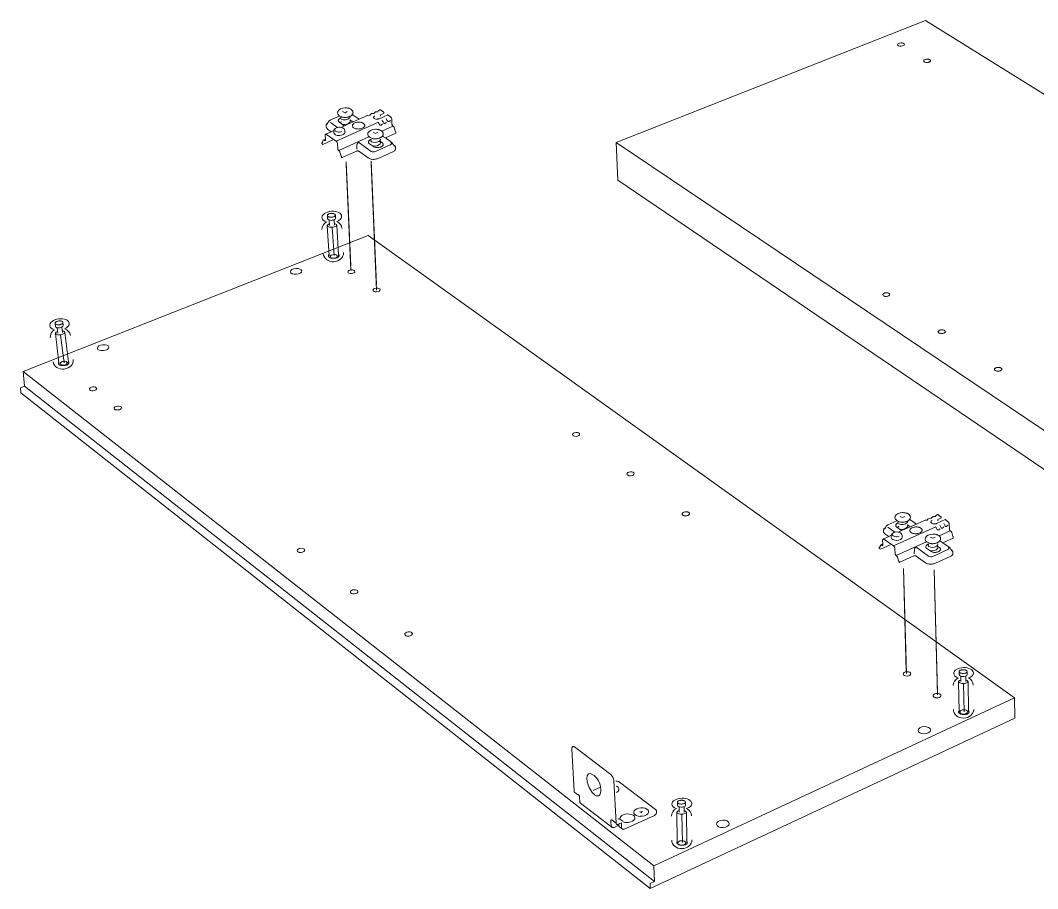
# Model space of a CAD drawing. Header units: metres. Extents: x -6.4 to 35.9, y -8.9 to 6.5.
# Drawn here: x 22.175 to 23.402, y 2.137 to 3.183 of the extents above; entities that cross this region are included whole.
import ezdxf

# ---------------------------------------------------------------- set-up
doc = ezdxf.new("R2010")
doc.units = ezdxf.units.M
doc.header["$MEASUREMENT"] = 0
for name, color, linetype, lineweight in [('PDF4_Geometry_Num_Penna__1_Num_Penna__255_Num_Penna__255_Num_Penna__255', 255, 'Continuous', 18), ('PDF4_Geometry_Num_Penna__7_Num_Penna__7_Num_Penna__7_Num_Penna__7', 7, 'Continuous', 18), ('PDF4_Solid Fills_Num_Penna__1_Num_Penna__255_Num_Penna__255_Num_Penna__255', 255, 'Continuous', 18)]:
    doc.layers.add(name, color=color, linetype=linetype, lineweight=lineweight)

msp = doc.modelspace()

# ---------------------------------------------------------------- hatches: boundary and pattern name
at = {"layer": 'PDF4_Solid Fills_Num_Penna__1_Num_Penna__255_Num_Penna__255_Num_Penna__255', "linetype": 'Continuous', "lineweight": 18}
msp.add_hatch(color=255, dxfattribs=at).paths.add_polyline_path([(22.9212, 2.2292), (22.9242, 2.2276), (22.9264, 2.2302)])

# ---------------------------------------------------------------- linework, layer by layer
at = {"layer": 'PDF4_Geometry_Num_Penna__1_Num_Penna__255_Num_Penna__255_Num_Penna__255', "color": 255, "linetype": 'Continuous', "lineweight": 18, "flags": 128}
for points in [[(22.5738, 2.8874), (22.5683, 3.0127)], [(22.6047, 2.8651), (22.5982, 3.0136)], [(23.2433, 2.3987), (23.24, 2.5225)], [(23.2808, 2.3736), (23.2769, 2.5211)]]:
    msp.add_lwpolyline(points, dxfattribs=at)
at = {"layer": 'PDF4_Geometry_Num_Penna__7_Num_Penna__7_Num_Penna__7_Num_Penna__7', "color": 7, "linetype": 'Continuous', "lineweight": 18, "flags": 128}
for points in [[(24.034, 2.706), (23.2664, 3.1834), (22.8935, 3.0361)], [(22.5669, 3.0779), (22.5676, 3.0779), (22.5684, 3.0778), (22.5691, 3.0778), (22.5699, 3.0777), (22.5706, 3.0775), (22.5712, 3.0774), (22.5719, 3.0772), (22.5725, 3.0769), (22.5731, 3.0767), (22.5737, 3.0764), (22.5742, 3.076), (22.5747, 3.0757), (22.5751, 3.0753), (22.5754, 3.0749), (22.5758, 3.0744), (22.576, 3.0739), (22.5762, 3.0734), (22.5763, 3.073), (22.5764, 3.0725), (22.5763, 3.072), (22.5762, 3.0714), (22.5761, 3.0709), (22.5758, 3.0703), (22.5754, 3.0698), (22.575, 3.0693), (22.5745, 3.0689), (22.5741, 3.0685), (22.5736, 3.0682), (22.573, 3.0679), (22.5729, 3.0678)], [(22.5601, 3.0681), (22.5493, 3.0633)], [(22.5639, 3.0735), (22.5668, 3.0721), (22.5695, 3.0735)], [(22.5755, 3.0698), (22.5836, 3.0641), (22.594, 3.0688)], [(22.5942, 3.0689), (22.5966, 3.069)], [(22.6181, 3.0695), (22.6182, 3.0695), (22.6183, 3.0695), (22.6079, 3.0648)], [(22.6096, 3.0679), (22.6096, 3.0696)], [(22.6214, 3.0672), (22.6183, 3.0695)], [(22.6232, 3.0637), (22.6231, 3.0643), (22.623, 3.0648), (22.6227, 3.0654), (22.6225, 3.066), (22.6222, 3.0665), (22.6218, 3.0669), (22.6214, 3.0672)], [(22.5462, 3.0597), (22.5458, 3.0595), (22.5454, 3.0591), (22.5449, 3.0587), (22.5445, 3.0583), (22.5443, 3.0578), (22.5441, 3.0573), (22.544, 3.0568), (22.5439, 3.0563), (22.544, 3.0551)], [(22.5457, 3.0524), (22.5451, 3.0529), (22.5447, 3.0534), (22.5443, 3.054), (22.5441, 3.0545), (22.544, 3.0551)], [(22.5462, 3.0597), (22.5452, 3.058)], [(22.5493, 3.0633), (22.5491, 3.0632), (22.5487, 3.063), (22.5483, 3.0628), (22.5479, 3.0625), (22.5476, 3.0622), (22.5473, 3.0618), (22.5471, 3.0615), (22.5462, 3.0597)], [(22.5577, 3.0543), (22.5493, 3.0603)], [(22.5662, 3.0564), (22.5658, 3.0565), (22.5655, 3.0566), (22.5652, 3.0567), (22.565, 3.0569), (22.5647, 3.057), (22.5644, 3.0572), (22.5599, 3.0605)], [(22.5623, 3.0616), (22.5619, 3.0613), (22.5617, 3.0608), (22.5615, 3.0604), (22.5616, 3.06)], [(22.5619, 3.0544), (22.5668, 3.0566)], [(22.5668, 3.0566), (22.5695, 3.0578), (22.5836, 3.0641)], [(22.5727, 3.0634), (22.5748, 3.0619), (22.575, 3.0617), (22.5753, 3.0615), (22.5754, 3.0613), (22.5756, 3.0611), (22.5758, 3.0609), (22.5759, 3.0607)], [(22.5876, 3.0534), (22.5868, 3.0531), (22.5858, 3.0528), (22.5848, 3.0526), (22.5843, 3.0525), (22.5838, 3.0525), (22.5827, 3.0524), (22.5817, 3.0525), (22.5807, 3.0526), (22.5798, 3.0528), (22.579, 3.053), (22.5783, 3.0533), (22.5777, 3.0536), (22.5771, 3.054), (22.5767, 3.0543), (22.5762, 3.0548), (22.576, 3.0552), (22.5758, 3.0557), (22.5756, 3.0562), (22.5757, 3.0568), (22.5758, 3.0574), (22.5761, 3.0579), (22.5763, 3.0582), (22.5765, 3.0584), (22.5768, 3.0587), (22.5771, 3.0589), (22.5778, 3.0594), (22.5785, 3.0598)], [(22.5785, 3.0598), (22.5794, 3.0601), (22.5803, 3.0604), (22.5813, 3.0606), (22.5818, 3.0606), (22.5824, 3.0607), (22.5834, 3.0607), (22.5844, 3.0607), (22.5854, 3.0606), (22.5863, 3.0604), (22.5871, 3.0602), (22.5878, 3.0599), (22.5884, 3.0596), (22.589, 3.0592), (22.5895, 3.0588), (22.5899, 3.0584), (22.5901, 3.058), (22.5904, 3.0575), (22.5905, 3.057), (22.5905, 3.0564), (22.5903, 3.0558), (22.59, 3.0553), (22.5899, 3.055), (22.5896, 3.0547), (22.5893, 3.0545), (22.589, 3.0543), (22.5884, 3.0538), (22.5876, 3.0534)], [(22.6058, 3.0644), (22.6061, 3.0644), (22.6065, 3.0645), (22.6069, 3.0646), (22.6073, 3.0647), (22.6077, 3.0648)], [(22.6102, 3.0571), (22.6106, 3.0574), (22.611, 3.0577), (22.6114, 3.0581), (22.6118, 3.0585)], [(22.611, 3.0499), (22.6245, 3.0559)], [(22.6151, 3.0593), (22.6154, 3.0595), (22.6159, 3.0598), (22.6162, 3.0603), (22.6165, 3.0607)], [(22.6199, 3.0615), (22.6203, 3.0617), (22.6206, 3.062), (22.621, 3.0624), (22.6214, 3.0629)], [(22.6233, 3.0583), (22.6232, 3.0637)], [(22.6245, 3.0559), (22.6242, 3.0562), (22.6239, 3.0565), (22.6236, 3.0569), (22.6235, 3.0574), (22.6234, 3.0578), (22.6233, 3.0583)], [(22.625, 3.0555), (22.6245, 3.0559)], [(22.6261, 3.0539), (22.6259, 3.0543), (22.6258, 3.0547), (22.6255, 3.055), (22.6253, 3.0553), (22.625, 3.0555)], [(22.6274, 3.0492), (22.6261, 3.0539)], [(22.5408, 3.0391), (22.5431, 3.0402), (22.5429, 3.0448)], [(22.5429, 3.0448), (22.543, 3.0453), (22.5431, 3.0457), (22.5433, 3.0459), (22.5435, 3.0461)], [(22.5502, 3.0491), (22.5435, 3.0461), (22.5437, 3.0462), (22.544, 3.0462), (22.5443, 3.0461), (22.5445, 3.0459)], [(22.5577, 3.0342), (22.5577, 3.0348), (22.5575, 3.0353), (22.5573, 3.036), (22.5571, 3.0365), (22.5567, 3.037), (22.5563, 3.0375), (22.556, 3.0378), (22.5445, 3.0459)], [(22.5457, 3.0524), (22.5502, 3.0491), (22.5533, 3.0506)], [(22.5533, 3.048), (22.5533, 3.0499)], [(22.5956, 3.0429), (22.5591, 3.0264), (22.5588, 3.0267), (22.5585, 3.027), (22.5583, 3.0274), (22.5581, 3.0279), (22.5579, 3.0283), (22.5579, 3.0288)], [(22.5665, 3.0484), (22.5664, 3.0503)], [(22.6094, 3.0419), (22.6088, 3.0417), (22.6082, 3.0414), (22.6075, 3.0412), (22.6068, 3.041), (22.6061, 3.0408), (22.6053, 3.0407), (22.6046, 3.0406), (22.6038, 3.0405), (22.6031, 3.0405), (22.6023, 3.0405), (22.6016, 3.0406), (22.6009, 3.0407), (22.6002, 3.0408), (22.5994, 3.041), (22.5988, 3.0412), (22.5985, 3.0413)], [(22.6006, 3.0485), (22.6034, 3.0471), (22.6061, 3.0485)], [(22.6033, 3.0521), (22.6041, 3.0521), (22.6048, 3.0521), (22.6056, 3.052), (22.6063, 3.0519), (22.607, 3.0517), (22.6077, 3.0515), (22.6083, 3.0513), (22.6089, 3.0511), (22.6096, 3.0508), (22.6101, 3.0505), (22.6106, 3.0502), (22.6111, 3.0498), (22.6115, 3.0494), (22.6119, 3.049), (22.6122, 3.0485), (22.6125, 3.048), (22.6127, 3.0476), (22.6128, 3.0471), (22.6128, 3.0466), (22.6128, 3.0461), (22.6127, 3.0455), (22.6125, 3.045), (22.6122, 3.0445), (22.6119, 3.0439), (22.6115, 3.0434), (22.611, 3.043), (22.6105, 3.0426), (22.61, 3.0423), (22.6094, 3.0419), (22.6094, 3.0419)], [(22.612, 3.044), (22.6154, 3.0416)], [(22.6127, 3.0435), (22.6121, 3.0442)], [(22.6154, 3.0416), (22.628, 3.0473), (22.628, 3.0484)], [(22.6154, 3.0416), (22.6231, 3.0362)], [(22.628, 3.0484), (22.628, 3.0487), (22.6279, 3.0489), (22.6277, 3.0491)], [(22.5388, 3.0348), (22.5387, 3.036)], [(22.5395, 3.0365), (22.5388, 3.0362), (22.5389, 3.0362), (22.539, 3.0362)], [(22.5401, 3.0339), (22.5388, 3.0348)], [(22.539, 3.0362), (22.5393, 3.036), (22.5395, 3.0365)], [(22.5394, 3.0364), (22.539, 3.0362)], [(22.5395, 3.0365), (22.5405, 3.0388)], [(22.5519, 3.0392), (22.5401, 3.0339)], [(22.5408, 3.0391), (22.5406, 3.039), (22.5405, 3.0388)], [(22.5408, 3.0391), (22.541, 3.0392), (22.5412, 3.0391), (22.5415, 3.039), (22.542, 3.0386), (22.5423, 3.0384), (22.5425, 3.0384), (22.5428, 3.0384), (22.543, 3.0387), (22.5431, 3.039), (22.5431, 3.0393), (22.5431, 3.0402)], [(22.5579, 3.0288), (22.5577, 3.0342)], [(22.5828, 3.0365), (22.5824, 3.036), (22.5821, 3.0355), (22.5818, 3.0351), (22.5815, 3.0346), (22.5813, 3.0341), (22.5812, 3.0339), (22.5811, 3.0336), (22.5808, 3.0282)], [(22.5963, 3.0346), (22.6009, 3.0313), (22.6015, 3.031), (22.6022, 3.0306), (22.603, 3.0304), (22.6038, 3.0302), (22.6047, 3.0301), (22.6056, 3.03), (22.6064, 3.03), (22.6073, 3.0301), (22.608, 3.0302), (22.6087, 3.0304), (22.6094, 3.0306), (22.61, 3.0308), (22.6107, 3.0311), (22.6112, 3.0314), (22.6116, 3.0318), (22.612, 3.0322), (22.6123, 3.0327), (22.6126, 3.0331), (22.6127, 3.0337), (22.6126, 3.0342), (22.6125, 3.0347), (22.6122, 3.0352), (22.6118, 3.0356), (22.6113, 3.036), (22.6091, 3.0376)], [(22.6276, 3.0289), (22.6276, 3.0282), (22.6273, 3.0276), (22.627, 3.027), (22.6265, 3.0265), (22.6259, 3.0259), (22.6252, 3.0254), (22.6243, 3.025), (22.6065, 3.0169)], [(22.6231, 3.0362), (22.6233, 3.036), (22.6235, 3.0358), (22.6237, 3.0355), (22.6239, 3.0353), (22.6241, 3.0351)], [(22.6241, 3.0351), (22.6251, 3.0335)], [(22.6257, 3.0331), (22.6251, 3.0335), (22.6262, 3.0317)], [(22.6276, 3.03), (22.6276, 3.0304), (22.6275, 3.0309), (22.6273, 3.0312), (22.6271, 3.0316), (22.6268, 3.032), (22.6265, 3.0324), (22.6261, 3.0327), (22.6257, 3.0331), (22.6256, 3.0331), (22.6254, 3.0331)], [(22.6276, 3.03), (22.6276, 3.0289)], [(22.8935, 3.0361), (23.6491, 2.5279)], [(22.8957, 2.9907), (22.8935, 3.0361)], [(22.5591, 3.0264), (22.5596, 3.026), (22.5599, 3.0258), (22.5601, 3.0255), (22.5603, 3.0252), (22.5605, 3.0248), (22.5606, 3.0244), (22.562, 3.0197)], [(22.5626, 3.0189), (22.5626, 3.0191), (22.5625, 3.0194), (22.5623, 3.0195), (22.562, 3.0197)], [(22.5832, 3.0257), (22.5828, 3.0259), (22.5824, 3.026), (22.5819, 3.026), (22.5815, 3.026), (22.581, 3.0259), (22.5805, 3.0258), (22.5626, 3.0177)], [(22.5626, 3.0177), (22.5626, 3.0189)], [(22.6065, 3.0169), (22.6056, 3.0165), (22.6046, 3.0163), (22.6036, 3.016), (22.6025, 3.0159), (22.6014, 3.0158), (22.6003, 3.0158), (22.5992, 3.0159), (22.5981, 3.0161), (22.5971, 3.0163), (22.5962, 3.0167), (22.5953, 3.0171), (22.5946, 3.0175), (22.5832, 3.0257)], [(22.5739, 2.8817), (22.5683, 3.01)], [(22.6048, 2.8583), (22.5982, 3.0104)], [(23.649, 2.4797), (22.8957, 2.9907)], [(22.5552, 2.9484), (22.5552, 2.9483), (22.5551, 2.9481), (22.5549, 2.9478), (22.5547, 2.9475), (22.5544, 2.9472), (22.554, 2.947), (22.5535, 2.9468), (22.5529, 2.9466), (22.5523, 2.9464), (22.5517, 2.9463), (22.551, 2.9462), (22.5504, 2.9461), (22.5497, 2.9461), (22.549, 2.9461), (22.5484, 2.9462), (22.5478, 2.9463), (22.5473, 2.9464), (22.5468, 2.9466), (22.5464, 2.9468), (22.546, 2.947), (22.5457, 2.9473), (22.5456, 2.9476), (22.5455, 2.9478), (22.5455, 2.9479)], [(22.554, 2.9365), (22.5536, 2.943)], [(22.548, 2.9381), (22.5479, 2.938), (22.5473, 2.9378), (22.5468, 2.9376), (22.5464, 2.9373), (22.546, 2.937), (22.5457, 2.9367), (22.5455, 2.9364), (22.5454, 2.9361), (22.5453, 2.9357), (22.5453, 2.9356)], [(22.5453, 2.9356), (22.5453, 2.9357), (22.5475, 2.9001)], [(22.5477, 2.9427), (22.5481, 2.9361)], [(22.5513, 2.9337), (22.5536, 2.8998)], [(23.3741, 2.342), (23.3736, 2.3665), (22.5947, 2.9241), (22.1789, 2.7599)], [(22.2268, 2.819), (22.2268, 2.8189), (22.2267, 2.8186), (22.2266, 2.8183), (22.2264, 2.8181), (22.226, 2.8178), (22.2257, 2.8175), (22.2252, 2.8172), (22.2247, 2.817), (22.2241, 2.8168), (22.2235, 2.8167), (22.2228, 2.8165), (22.2221, 2.8164), (22.2215, 2.8164), (22.2208, 2.8164), (22.2202, 2.8164), (22.2196, 2.8165), (22.219, 2.8166), (22.2185, 2.8167), (22.2181, 2.8169), (22.2177, 2.8171), (22.2175, 2.8173), (22.2173, 2.8176), (22.2172, 2.8179), (22.2172, 2.8179)], [(22.2202, 2.8083), (22.2201, 2.8082), (22.2196, 2.808), (22.2191, 2.8077), (22.2187, 2.8074), (22.2183, 2.8071), (22.218, 2.8068), (22.2178, 2.8064), (22.2177, 2.8061), (22.2177, 2.8058), (22.2177, 2.8056)], [(22.2197, 2.8128), (22.2205, 2.8063)], [(22.2263, 2.807), (22.2255, 2.8136)], [(22.2177, 2.8056), (22.2177, 2.8057), (22.2219, 2.7704)], [(22.2238, 2.804), (22.2281, 2.7704)], [(22.9344, 2.1428), (22.9399, 2.1454), (22.939, 2.1641), (22.1789, 2.7599)], [(22.1789, 2.7599), (22.1806, 2.7423)], [(22.1806, 2.7423), (22.1754, 2.7402)], [(22.1754, 2.7402), (22.176, 2.7344)], [(22.9399, 2.1454), (22.1806, 2.7423)], [(22.176, 2.7344), (22.9347, 2.1366), (23.3741, 2.342)], [(23.2388, 2.5899), (23.2395, 2.5899), (23.2403, 2.5898), (23.241, 2.5898), (23.2417, 2.5897), (23.2425, 2.5895), (23.2431, 2.5894), (23.2438, 2.5892), (23.2444, 2.5889), (23.245, 2.5887), (23.2456, 2.5883), (23.2461, 2.588), (23.2466, 2.5877), (23.247, 2.5873), (23.2473, 2.5869), (23.2477, 2.5864), (23.2479, 2.5859), (23.2481, 2.5854), (23.2482, 2.585), (23.2483, 2.5845), (23.2482, 2.584), (23.2481, 2.5834), (23.248, 2.5829), (23.2477, 2.5823), (23.2473, 2.5818), (23.2469, 2.5813), (23.2464, 2.5808), (23.2459, 2.5805), (23.2455, 2.5802), (23.2449, 2.5798), (23.2448, 2.5798)], [(23.2212, 2.5753), (23.221, 2.5752), (23.2206, 2.575), (23.2202, 2.5747), (23.2198, 2.5745), (23.2195, 2.5742), (23.2192, 2.5738), (23.219, 2.5735), (23.2181, 2.5717)], [(23.232, 2.5801), (23.2212, 2.5753)], [(23.2358, 2.5854), (23.2387, 2.5841), (23.2414, 2.5854)], [(23.2414, 2.5698), (23.2554, 2.5761)], [(23.2446, 2.5754), (23.2467, 2.5739), (23.2469, 2.5737), (23.2472, 2.5735), (23.2473, 2.5733), (23.2475, 2.5731), (23.2477, 2.5729), (23.2478, 2.5727)], [(23.2474, 2.5818), (23.2554, 2.5761), (23.2659, 2.5808)], [(23.2661, 2.5809), (23.2685, 2.581)], [(23.2777, 2.5764), (23.278, 2.5764), (23.2784, 2.5765), (23.2788, 2.5766), (23.2792, 2.5766), (23.2796, 2.5768)], [(23.29, 2.5815), (23.29, 2.5815), (23.2902, 2.5815), (23.2798, 2.5768)], [(23.2815, 2.5799), (23.2815, 2.5816)], [(23.2933, 2.5792), (23.2902, 2.5815)], [(23.2951, 2.5757), (23.295, 2.5763), (23.2949, 2.5768), (23.2946, 2.5774), (23.2944, 2.578), (23.2941, 2.5785), (23.2937, 2.5789), (23.2933, 2.5792)], [(23.2952, 2.5703), (23.2951, 2.5757)], [(23.2181, 2.5717), (23.2177, 2.5715), (23.2173, 2.5711), (23.2168, 2.5707), (23.2164, 2.5703), (23.2162, 2.5698), (23.216, 2.5693), (23.2159, 2.5688), (23.2158, 2.5682), (23.2159, 2.5671)], [(23.2176, 2.5644), (23.217, 2.5649), (23.2165, 2.5654), (23.2162, 2.566), (23.216, 2.5665), (23.2159, 2.5671)], [(23.2181, 2.5717), (23.2171, 2.57)], [(23.2176, 2.5644), (23.2221, 2.5611), (23.2252, 2.5626)], [(23.2296, 2.5663), (23.2212, 2.5723)], [(23.2381, 2.5683), (23.2377, 2.5685), (23.2374, 2.5686), (23.2371, 2.5687), (23.2369, 2.5689), (23.2366, 2.569), (23.2363, 2.5692), (23.2318, 2.5725)], [(23.2342, 2.5736), (23.2338, 2.5733), (23.2336, 2.5728), (23.2334, 2.5724), (23.2335, 2.572)], [(23.2338, 2.5664), (23.2387, 2.5686)], [(23.2387, 2.5686), (23.2414, 2.5698)], [(23.2595, 2.5654), (23.2586, 2.565), (23.2577, 2.5648), (23.2567, 2.5646), (23.2562, 2.5645), (23.2557, 2.5645), (23.2546, 2.5644), (23.2536, 2.5645), (23.2526, 2.5646), (23.2517, 2.5648), (23.2509, 2.565), (23.2502, 2.5653), (23.2496, 2.5656), (23.249, 2.566), (23.2486, 2.5663), (23.2481, 2.5668), (23.2479, 2.5672), (23.2477, 2.5677), (23.2475, 2.5682), (23.2476, 2.5688), (23.2477, 2.5693), (23.248, 2.5699), (23.2482, 2.5702), (23.2484, 2.5704), (23.2487, 2.5707), (23.249, 2.5709), (23.2497, 2.5714), (23.2504, 2.5718)], [(23.2504, 2.5718), (23.2513, 2.5721), (23.2522, 2.5724), (23.2532, 2.5726), (23.2537, 2.5726), (23.2542, 2.5727), (23.2553, 2.5727), (23.2563, 2.5727), (23.2573, 2.5726), (23.2582, 2.5724), (23.259, 2.5722), (23.2597, 2.5719), (23.2603, 2.5716), (23.2609, 2.5712), (23.2614, 2.5708), (23.2617, 2.5704), (23.262, 2.57), (23.2623, 2.5695), (23.2624, 2.569), (23.2624, 2.5684), (23.2622, 2.5678), (23.2619, 2.5673), (23.2617, 2.567), (23.2615, 2.5667), (23.2612, 2.5665), (23.2609, 2.5662), (23.2603, 2.5658), (23.2595, 2.5654)], [(23.2752, 2.564), (23.276, 2.564), (23.2767, 2.564), (23.2774, 2.5639), (23.2782, 2.5639), (23.2789, 2.5637), (23.2796, 2.5635), (23.2802, 2.5633), (23.2808, 2.5631), (23.2815, 2.5628), (23.282, 2.5625), (23.2825, 2.5622), (23.283, 2.5618), (23.2834, 2.5614), (23.2838, 2.561), (23.2841, 2.5605), (23.2844, 2.56), (23.2846, 2.5596), (23.2847, 2.5591), (23.2847, 2.5586), (23.2847, 2.5581), (23.2846, 2.5575), (23.2844, 2.557), (23.2841, 2.5565), (23.2838, 2.5559), (23.2834, 2.5554), (23.2829, 2.555), (23.2824, 2.5546), (23.2819, 2.5543), (23.2813, 2.5539), (23.2813, 2.5539)], [(23.2821, 2.5691), (23.2825, 2.5693), (23.2829, 2.5697), (23.2833, 2.5701), (23.2837, 2.5705)], [(23.2829, 2.5619), (23.2963, 2.5679)], [(23.287, 2.5713), (23.2873, 2.5715), (23.2878, 2.5718), (23.2881, 2.5723), (23.2884, 2.5727)], [(23.2918, 2.5735), (23.2922, 2.5737), (23.2925, 2.574), (23.2929, 2.5744), (23.2932, 2.5749)], [(23.2964, 2.5679), (23.2961, 2.5681), (23.2958, 2.5685), (23.2955, 2.5689), (23.2954, 2.5694), (23.2953, 2.5698), (23.2952, 2.5703)], [(23.2969, 2.5675), (23.2963, 2.5679)], [(23.298, 2.5659), (23.2978, 2.5663), (23.2976, 2.5667), (23.2974, 2.567), (23.2972, 2.5673), (23.2969, 2.5675)], [(23.2993, 2.5612), (23.298, 2.5659)], [(23.2114, 2.5485), (23.2124, 2.5508)], [(23.2238, 2.5512), (23.212, 2.5459)], [(23.2127, 2.5511), (23.2125, 2.551), (23.2124, 2.5508)], [(23.2127, 2.5511), (23.215, 2.5522), (23.2148, 2.5568)], [(23.2134, 2.551), (23.2131, 2.5511), (23.2129, 2.5512), (23.2127, 2.5511)], [(23.2134, 2.551), (23.2139, 2.5506), (23.2142, 2.5504), (23.2144, 2.5504), (23.2147, 2.5504), (23.2149, 2.5506), (23.215, 2.551), (23.215, 2.5513), (23.215, 2.5522)], [(23.2148, 2.5568), (23.2149, 2.5573), (23.215, 2.5576), (23.2152, 2.5579), (23.2154, 2.5581)], [(23.2221, 2.5611), (23.2154, 2.5581), (23.2156, 2.5582), (23.2159, 2.5582), (23.2162, 2.5581), (23.2164, 2.5579)], [(23.2296, 2.5462), (23.2296, 2.5468), (23.2294, 2.5473), (23.2292, 2.548), (23.2289, 2.5485), (23.2286, 2.549), (23.2282, 2.5494), (23.2279, 2.5498), (23.2164, 2.5579)], [(23.2252, 2.5599), (23.2252, 2.5619)], [(23.2675, 2.5549), (23.231, 2.5384), (23.2307, 2.5386), (23.2304, 2.539), (23.2301, 2.5394), (23.23, 2.5399), (23.2298, 2.5403), (23.2298, 2.5408)], [(23.2384, 2.5604), (23.2383, 2.5623)], [(23.2813, 2.5539), (23.2807, 2.5537), (23.2801, 2.5534), (23.2794, 2.5532), (23.2787, 2.553), (23.278, 2.5528), (23.2772, 2.5527), (23.2765, 2.5526), (23.2757, 2.5525), (23.275, 2.5525), (23.2742, 2.5525), (23.2735, 2.5526), (23.2728, 2.5527), (23.2721, 2.5528), (23.2713, 2.553), (23.2707, 2.5532), (23.2704, 2.5533)], [(23.2724, 2.5604), (23.2753, 2.5591), (23.278, 2.5604)], [(23.2838, 2.556), (23.2873, 2.5535)], [(23.2846, 2.5555), (23.284, 2.5562)], [(23.2873, 2.5535), (23.2999, 2.5593), (23.2999, 2.5604)], [(23.2873, 2.5535), (23.295, 2.5482)], [(23.2999, 2.5604), (23.2999, 2.5607), (23.2998, 2.5609), (23.2996, 2.561)], [(23.2107, 2.5468), (23.2106, 2.548)], [(23.2114, 2.5485), (23.2107, 2.5482), (23.2108, 2.5482), (23.2109, 2.5482)], [(23.212, 2.5459), (23.2107, 2.5468)], [(23.2109, 2.5482), (23.2112, 2.548), (23.2114, 2.5485)], [(23.2113, 2.5483), (23.2109, 2.5482)], [(23.2298, 2.5408), (23.2296, 2.5462)], [(23.231, 2.5384), (23.2315, 2.538), (23.2318, 2.5378), (23.232, 2.5375), (23.2322, 2.5372), (23.2324, 2.5368), (23.2325, 2.5364), (23.2339, 2.5317)], [(23.2547, 2.5485), (23.2543, 2.548), (23.254, 2.5475), (23.2537, 2.547), (23.2534, 2.5466), (23.2532, 2.5461), (23.2531, 2.5459), (23.253, 2.5456), (23.2527, 2.5402)], [(23.2682, 2.5466), (23.2728, 2.5433), (23.2734, 2.5429), (23.2741, 2.5426), (23.2749, 2.5424), (23.2757, 2.5422), (23.2766, 2.542), (23.2774, 2.542), (23.2783, 2.542), (23.2792, 2.5421), (23.2799, 2.5422), (23.2806, 2.5424), (23.2813, 2.5426), (23.2819, 2.5428), (23.2826, 2.5431), (23.2831, 2.5434), (23.2835, 2.5438), (23.2839, 2.5442), (23.2842, 2.5447), (23.2845, 2.5451), (23.2846, 2.5457), (23.2845, 2.5461), (23.2844, 2.5467), (23.2841, 2.5472), (23.2837, 2.5476), (23.2832, 2.548), (23.281, 2.5496)], [(23.2995, 2.5408), (23.2995, 2.5402), (23.2992, 2.5396), (23.2989, 2.539), (23.2984, 2.5385), (23.2978, 2.5379), (23.2971, 2.5374), (23.2962, 2.537), (23.2784, 2.5289)], [(23.295, 2.5482), (23.2952, 2.548), (23.2954, 2.5478), (23.2956, 2.5475), (23.2958, 2.5473), (23.296, 2.5471)], [(23.296, 2.5471), (23.297, 2.5455)], [(23.2976, 2.545), (23.297, 2.5455), (23.2981, 2.5437)], [(23.2995, 2.542), (23.2995, 2.5424), (23.2994, 2.5429), (23.2992, 2.5432), (23.299, 2.5436), (23.2987, 2.544), (23.2984, 2.5444), (23.298, 2.5447), (23.2976, 2.545), (23.2975, 2.5451), (23.2973, 2.545)], [(23.2995, 2.542), (23.2995, 2.5408)], [(23.2345, 2.5309), (23.2345, 2.5311), (23.2343, 2.5313), (23.2342, 2.5315), (23.2339, 2.5317)], [(23.2551, 2.5376), (23.2547, 2.5378), (23.2543, 2.538), (23.2538, 2.538), (23.2533, 2.538), (23.2529, 2.5379), (23.2524, 2.5378), (23.2345, 2.5297)], [(23.2345, 2.5297), (23.2345, 2.5309)], [(23.2784, 2.5289), (23.2774, 2.5285), (23.2764, 2.5282), (23.2755, 2.528), (23.2743, 2.5279), (23.2732, 2.5278), (23.2722, 2.5278), (23.2711, 2.5279), (23.27, 2.5281), (23.269, 2.5283), (23.2681, 2.5287), (23.2672, 2.5291), (23.2665, 2.5295), (23.2551, 2.5376)], [(23.2434, 2.3958), (23.24, 2.5225)], [(23.2809, 2.3701), (23.2768, 2.5211)], [(23.3168, 2.3981), (23.3168, 2.398), (23.3167, 2.3978), (23.3165, 2.3975), (23.3163, 2.3972), (23.3159, 2.397), (23.3155, 2.3967), (23.315, 2.3965), (23.3145, 2.3964), (23.3139, 2.3962), (23.3132, 2.3961), (23.3125, 2.3961), (23.3119, 2.396), (23.3112, 2.396), (23.3106, 2.3961), (23.3099, 2.3962), (23.3093, 2.3963), (23.3088, 2.3965), (23.3083, 2.3967), (23.3079, 2.3969), (23.3076, 2.3971), (23.3073, 2.3974), (23.3072, 2.3977), (23.3071, 2.398), (23.3071, 2.398)], [(23.3091, 2.3927), (23.3092, 2.3862)], [(23.3151, 2.3862), (23.315, 2.3928)], [(23.3091, 2.3881), (23.309, 2.3881), (23.3085, 2.3879), (23.308, 2.3877), (23.3075, 2.3874), (23.3071, 2.3872), (23.3068, 2.3869), (23.3066, 2.3865), (23.3064, 2.3862), (23.3064, 2.3859), (23.3064, 2.3857)], [(23.3064, 2.3858), (23.3064, 2.3858), (23.3069, 2.3502)], [(23.3123, 2.3835), (23.313, 2.3496)], [(22.939, 2.1641), (23.3736, 2.3665)], [(22.8932, 2.2661), (22.894, 2.2661), (22.8948, 2.266), (22.8955, 2.2658), (22.8962, 2.2656), (22.8968, 2.2653), (22.8974, 2.2649)], [(22.8974, 2.2649), (22.9411, 2.232)], [(22.8471, 2.25), (22.8474, 2.2499), (22.8479, 2.2498), (22.8484, 2.2498), (22.8486, 2.2494), (22.8489, 2.249), (22.8491, 2.2486), (22.8492, 2.2481), (22.8493, 2.2476)], [(22.8498, 2.2403), (22.8496, 2.2405), (22.8493, 2.2476)], [(22.8885, 2.2106), (22.8504, 2.2396), (22.8501, 2.2399), (22.8498, 2.2403)], [(22.9411, 2.232), (22.9415, 2.2316), (22.9419, 2.2311), (22.9421, 2.2307), (22.9422, 2.2302)], [(22.9772, 2.2407), (22.9772, 2.2406), (22.9771, 2.2403), (22.9769, 2.24), (22.9767, 2.2398), (22.9763, 2.2395), (22.9759, 2.2393), (22.9754, 2.2391), (22.9748, 2.2389), (22.9742, 2.2388), (22.9736, 2.2387), (22.9729, 2.2386), (22.9723, 2.2386), (22.9716, 2.2386), (22.9709, 2.2387), (22.9703, 2.2388), (22.9697, 2.2389), (22.9692, 2.239), (22.9687, 2.2392), (22.9683, 2.2395), (22.968, 2.2397), (22.9677, 2.24), (22.9676, 2.2402), (22.9675, 2.2405), (22.9675, 2.2406)], [(22.9695, 2.2353), (22.9696, 2.2287)], [(22.9755, 2.2288), (22.9754, 2.2354)], [(22.8884, 2.2194), (22.8881, 2.2196), (22.8878, 2.2196), (22.8876, 2.2195), (22.8874, 2.2193), (22.8873, 2.219), (22.8873, 2.2187), (22.8877, 2.2115)], [(22.9031, 2.2084), (22.9399, 2.2249)], [(22.9252, 2.2239), (22.9244, 2.2238), (22.9236, 2.2238), (22.9228, 2.2238)], [(22.9423, 2.2278), (22.9421, 2.2296)], [(22.9695, 2.2307), (22.9694, 2.2306), (22.9689, 2.2305), (22.9684, 2.2303), (22.9679, 2.23), (22.9675, 2.2297), (22.9672, 2.2294), (22.967, 2.2291), (22.9668, 2.2288), (22.9668, 2.2285), (22.9668, 2.2283)], [(22.9668, 2.2283), (22.9668, 2.2284), (22.9673, 2.1928)], [(22.9727, 2.2261), (22.9734, 2.1921)], [(22.8877, 2.2115), (22.8878, 2.2115), (22.8879, 2.2111), (22.8882, 2.2109), (22.8885, 2.2106)], [(22.8885, 2.2106), (22.8888, 2.2103), (22.8893, 2.2102), (22.8899, 2.2102), (22.8904, 2.2103), (22.891, 2.2105)], [(22.891, 2.2105), (22.8949, 2.2123)], [(22.8959, 2.2142), (22.8954, 2.214), (22.8949, 2.214), (22.8944, 2.2141), (22.894, 2.2143), (22.8937, 2.2146), (22.8935, 2.215), (22.8934, 2.2156)], [(22.8949, 2.2123), (22.8954, 2.2124), (22.8959, 2.2125), (22.8964, 2.2125), (22.8968, 2.2124), (22.8968, 2.2127), (22.8968, 2.2129), (22.8967, 2.2146)], [(22.8999, 2.216), (22.8959, 2.2142)], [(22.901, 2.2086), (22.8976, 2.2112), (22.8973, 2.2115), (22.897, 2.212), (22.8968, 2.2124)], [(22.9002, 2.2103), (22.8999, 2.216)], [(22.901, 2.2086), (22.9007, 2.2089), (22.9004, 2.2093), (22.9002, 2.2098), (22.9002, 2.2103)], [(22.9027, 2.2083), (22.9022, 2.2082), (22.9018, 2.2083), (22.9013, 2.2084), (22.901, 2.2086)], [(22.9063, 2.2164), (22.9052, 2.2164), (22.9042, 2.2165), (22.9031, 2.2167), (22.9022, 2.217)], [(22.9086, 2.2165), (22.9074, 2.2164), (22.9063, 2.2164)], [(22.9344, 2.1428), (22.9347, 2.1366)]]:
    msp.add_lwpolyline(points, dxfattribs=at)
for points in [[(23.2651, 3.1333), (23.2656, 3.1331), (23.2662, 3.1329), (23.2668, 3.1327), (23.2675, 3.1326), (23.2682, 3.1326), (23.2689, 3.1326), (23.2696, 3.1327), (23.2702, 3.1329), (23.2708, 3.1331), (23.2713, 3.1333), (23.2718, 3.1336), (23.2721, 3.1339), (23.2723, 3.1343), (23.2724, 3.1346), (23.2723, 3.1349), (23.2722, 3.1353), (23.2719, 3.1356), (23.2716, 3.1359), (23.2711, 3.1361), (23.2705, 3.1363), (23.2699, 3.1365), (23.2692, 3.1366), (23.2685, 3.1366), (23.2678, 3.1366), (23.2671, 3.1365), (23.2665, 3.1364), (23.2659, 3.1362), (23.2654, 3.1359), (23.2649, 3.1357), (23.2646, 3.1353), (23.2644, 3.135), (23.2643, 3.1347), (23.2644, 3.1343), (23.2645, 3.1339), (23.2647, 3.1336)], [(22.5611, 3.0656), (22.5612, 3.0656), (22.5612, 3.0656), (22.5613, 3.0657), (22.5613, 3.0657), (22.5614, 3.0657)], [(22.6077, 3.0648), (22.6078, 3.0648)], [(22.5533, 3.0485), (22.5533, 3.0485)], [(22.5387, 3.036), (22.5388, 3.0361)], [(22.5975, 3.0398), (22.5975, 3.0398), (22.5976, 3.0398), (22.5976, 3.0398), (22.5977, 3.0398), (22.5977, 3.0399)], [(22.5475, 2.8999), (22.5475, 2.8999)], [(23.2826, 2.8067), (23.2831, 2.8064), (23.2838, 2.8062), (23.2844, 2.806), (23.2851, 2.8059), (23.2859, 2.8059), (23.2866, 2.8059), (23.2873, 2.806), (23.2881, 2.8062), (23.2887, 2.8064), (23.2893, 2.8067), (23.2897, 2.807), (23.29, 2.8073), (23.2903, 2.8077), (23.2904, 2.8081), (23.2903, 2.8085), (23.2902, 2.8089), (23.2899, 2.8093), (23.2894, 2.8096), (23.289, 2.8099), (23.2884, 2.8101), (23.2877, 2.8103), (23.287, 2.8104), (23.2862, 2.8104), (23.2855, 2.8104), (23.2848, 2.8103), (23.2841, 2.8101), (23.2834, 2.8099), (23.2829, 2.8096), (23.2824, 2.8093), (23.2821, 2.8089), (23.2818, 2.8085), (23.2817, 2.8082), (23.2818, 2.8078), (23.2819, 2.8074), (23.2822, 2.807)], [(22.222, 2.7701), (22.222, 2.7701)], [(23.3506, 2.7613), (23.3511, 2.761), (23.3517, 2.7608), (23.3524, 2.7606), (23.3531, 2.7605), (23.3539, 2.7604), (23.3546, 2.7605), (23.3553, 2.7606), (23.3561, 2.7607), (23.3567, 2.7609), (23.3573, 2.7612), (23.3577, 2.7616), (23.3581, 2.7619), (23.3583, 2.7623), (23.3584, 2.7627), (23.3583, 2.7631), (23.3582, 2.7635), (23.3579, 2.7639), (23.3575, 2.7642), (23.3569, 2.7645), (23.3563, 2.7648), (23.3556, 2.7649), (23.3549, 2.7651), (23.3542, 2.7651), (23.3534, 2.7651), (23.3527, 2.7649), (23.352, 2.7648), (23.3513, 2.7645), (23.3508, 2.7642), (23.3503, 2.7639), (23.35, 2.7636), (23.3498, 2.7631), (23.3497, 2.7628), (23.3497, 2.7624), (23.3499, 2.7619), (23.3502, 2.7616)], [(22.9739, 2.587), (22.9744, 2.5866), (22.975, 2.5864), (22.9757, 2.5862), (22.9765, 2.5861), (22.9772, 2.586), (22.978, 2.5861), (22.9788, 2.5862), (22.9795, 2.5864), (22.9802, 2.5866), (22.9808, 2.5869), (22.9813, 2.5872), (22.9816, 2.5877), (22.9819, 2.588), (22.982, 2.5885), (22.982, 2.5889), (22.9819, 2.5893), (22.9816, 2.5897), (22.9812, 2.5901), (22.9807, 2.5904), (22.9801, 2.5906), (22.9794, 2.5908), (22.9787, 2.5909), (22.9779, 2.591), (22.9771, 2.591), (22.9763, 2.5908), (22.9756, 2.5906), (22.975, 2.5904), (22.9743, 2.5901), (22.9738, 2.5898), (22.9735, 2.5894), (22.9732, 2.5889), (22.9731, 2.5885), (22.9731, 2.5881), (22.9732, 2.5877), (22.9735, 2.5873)], [(23.233, 2.5776), (23.2331, 2.5776), (23.2331, 2.5776), (23.2332, 2.5777), (23.2332, 2.5777), (23.2332, 2.5777)], [(23.2796, 2.5768), (23.2797, 2.5768)], [(23.2252, 2.5605), (23.2252, 2.5605)], [(23.2694, 2.5518), (23.2694, 2.5518), (23.2695, 2.5518), (23.2695, 2.5518), (23.2696, 2.5518), (23.2696, 2.5519)], [(23.2106, 2.548), (23.2107, 2.5481)], [(23.2767, 2.3676), (23.2772, 2.3673), (23.2779, 2.367), (23.2786, 2.3668), (23.2794, 2.3666), (23.2802, 2.3666), (23.281, 2.3666), (23.2817, 2.3668), (23.2825, 2.367), (23.2832, 2.3672), (23.2838, 2.3676), (23.2843, 2.3679), (23.2847, 2.3684), (23.2849, 2.3688), (23.285, 2.3693), (23.285, 2.3697), (23.2848, 2.3702), (23.2845, 2.3706), (23.284, 2.371), (23.2835, 2.3713), (23.2829, 2.3716), (23.2821, 2.3718), (23.2814, 2.3719), (23.2806, 2.3719), (23.2797, 2.3719), (23.279, 2.3718), (23.2782, 2.3716), (23.2776, 2.3713), (23.2769, 2.371), (23.2764, 2.3706), (23.2761, 2.3702), (23.2758, 2.3697), (23.2757, 2.3693), (23.2757, 2.3688), (23.2759, 2.3684), (23.2763, 2.368)], [(22.8471, 2.25), (22.8471, 2.25), (22.8471, 2.2501)], [(22.9673, 2.1926), (22.9673, 2.1925)]]:
    msp.add_lwpolyline(points, close=True, dxfattribs=at)
for points in [[(22.5726, 3.0661), (22.5728, 3.0666), (22.5729, 3.067), (22.573, 3.0674), (22.5729, 3.0678), (22.5724, 3.0676), (22.5718, 3.0673), (22.5711, 3.0671), (22.5704, 3.0669), (22.5697, 3.0668), (22.5689, 3.0666), (22.5682, 3.0665), (22.5674, 3.0665), (22.5667, 3.0665), (22.5659, 3.0665), (22.5652, 3.0665), (22.5645, 3.0666), (22.5637, 3.0668), (22.5631, 3.0669), (22.5624, 3.0671), (22.5621, 3.0672, 0.547267), (22.5622, 3.0644, 0.341731)], [(23.2445, 2.5781), (23.2447, 2.5786), (23.2448, 2.579), (23.2449, 2.5794), (23.2448, 2.5798), (23.2443, 2.5796), (23.2437, 2.5793), (23.243, 2.5791), (23.2423, 2.5789), (23.2416, 2.5788), (23.2408, 2.5786), (23.2401, 2.5785), (23.2393, 2.5785), (23.2385, 2.5785), (23.2378, 2.5785), (23.2371, 2.5785), (23.2363, 2.5786), (23.2356, 2.5788), (23.235, 2.5789), (23.2343, 2.5791), (23.234, 2.5792, 0.547267), (23.2341, 2.5764, 0.341731)]]:
    msp.add_lwpolyline(points, format="xyb", close=True, dxfattribs=at)
for points in [[(22.6036, 3.0731, -0.00496), (22.6061, 3.0733), (22.6068, 3.0743), (22.6076, 3.0749), (22.6089, 3.0755), (22.6091, 3.0756), (22.6094, 3.0756), (22.6097, 3.0754), (22.61, 3.0752), (22.6131, 3.0731), (22.6133, 3.0729), (22.6134, 3.0727), (22.6134, 3.0725), (22.6134, 3.0713), (22.6096, 3.0696)], [(22.556, 3.0378), (22.6069, 3.0607, 0.058884), (22.6087, 3.0572), (22.609, 3.057), (22.6094, 3.057), (22.6098, 3.057), (22.6102, 3.0571)], [(22.5644, 3.058, 0.268683), (22.5727, 3.0606), (22.573, 3.0611), (22.5731, 3.0617), (22.5731, 3.0622), (22.573, 3.0628), (22.5728, 3.063), (22.5726, 3.0633)], [(22.6117, 3.0629, 0.034929), (22.6135, 3.0594), (22.6139, 3.0592), (22.6142, 3.0591), (22.6146, 3.0592), (22.6151, 3.0593)], [(22.6165, 3.065, 0.043701), (22.6183, 3.0615), (22.6187, 3.0614), (22.6191, 3.0613), (22.6195, 3.0613), (22.6199, 3.0615)], [(22.6222, 3.036), (22.6225, 3.0357), (22.6226, 3.0354), (22.6227, 3.0352), (22.6227, 3.035), (22.6227, 3.0347), (22.6226, 3.0344), (22.6225, 3.0342), (22.6223, 3.0339), (22.622, 3.0337), (22.6216, 3.0335), (22.6213, 3.0333), (22.6034, 3.0252, -0.225071), (22.5982, 3.0255), (22.5828, 3.0365)], [(22.6009, 3.0321, 0.266692), (22.6091, 3.0346), (22.6094, 3.0352), (22.6095, 3.0358), (22.6095, 3.0364), (22.6093, 3.0369), (22.6092, 3.0372), (22.609, 3.0375)], [(22.5554, 2.9452), (22.5552, 2.9484, 0.311906), (22.5534, 2.9503), (22.5531, 2.9504), (22.5525, 2.9505), (22.552, 2.9506), (22.5513, 2.9507), (22.5507, 2.9507), (22.5501, 2.9507), (22.5495, 2.9506), (22.5489, 2.9505), (22.5483, 2.9504), (22.5477, 2.9502), (22.5472, 2.95), (22.5467, 2.9497), (22.5463, 2.9494), (22.546, 2.9492), (22.5458, 2.9488), (22.5456, 2.9485), (22.5455, 2.9482), (22.5455, 2.9479), (22.5457, 2.9446)], [(22.5586, 2.9003, 0.354246), (22.5589, 2.9005), (22.5589, 2.9006, 0.05442), (22.5589, 2.9008), (22.5568, 2.9363, 0.316447), (22.5539, 2.9384)], [(22.5474, 2.9007, 0.236541), (22.5469, 2.8995), (22.547, 2.8992), (22.547, 2.8991)], [(22.549, 2.8972), (22.5493, 2.8971), (22.5499, 2.8969), (22.5505, 2.8968), (22.5512, 2.8967), (22.5519, 2.8967), (22.5526, 2.8967), (22.5534, 2.8967), (22.5541, 2.8967), (22.5548, 2.8968), (22.5555, 2.897), (22.5561, 2.8971), (22.5568, 2.8973), (22.5574, 2.8975), (22.5579, 2.8978), (22.5583, 2.8981), (22.5587, 2.8984), (22.5591, 2.8987), (22.5593, 2.899), (22.5595, 2.8994), (22.5595, 2.8998), (22.5595, 2.8999), (22.5595, 2.9002, 0.213321), (22.5589, 2.9014)], [(22.2272, 2.8158), (22.2268, 2.819, 0.31448), (22.2249, 2.8208), (22.2246, 2.8208), (22.224, 2.821), (22.2235, 2.821), (22.2228, 2.821), (22.2222, 2.821), (22.2216, 2.821), (22.221, 2.8209), (22.2204, 2.8207), (22.2198, 2.8205), (22.2193, 2.8204), (22.2188, 2.8201), (22.2183, 2.8198), (22.2179, 2.8195), (22.2176, 2.8192), (22.2174, 2.8189), (22.2172, 2.8185), (22.2172, 2.8182), (22.2172, 2.8179), (22.2176, 2.8146)], [(22.2333, 2.7717), (22.2291, 2.8071, 0.314404), (22.2261, 2.809)], [(22.2237, 2.7675), (22.2239, 2.7674), (22.2246, 2.7673), (22.2252, 2.7672), (22.2259, 2.7672), (22.2266, 2.7672), (22.2273, 2.7672), (22.228, 2.7673), (22.2287, 2.7674), (22.2294, 2.7675), (22.2301, 2.7677), (22.2308, 2.7679), (22.2314, 2.7681), (22.2319, 2.7684), (22.2325, 2.7686), (22.2329, 2.7689), (22.2333, 2.7693), (22.2336, 2.7696), (22.2338, 2.77), (22.234, 2.7703), (22.234, 2.7707), (22.234, 2.7708), (22.234, 2.7711, 0.214084), (22.2332, 2.7723)], [(22.2219, 2.7709, 0.237152), (22.2214, 2.7697), (22.2215, 2.7694), (22.2215, 2.7693)], [(23.2755, 2.5851, -0.006717), (23.278, 2.5853), (23.2787, 2.5862), (23.2795, 2.5869), (23.2808, 2.5875), (23.281, 2.5876), (23.2813, 2.5875), (23.2816, 2.5874), (23.2819, 2.5872), (23.285, 2.585), (23.2852, 2.5849), (23.2853, 2.5847), (23.2853, 2.5845), (23.2853, 2.5833), (23.2815, 2.5816)], [(23.2363, 2.57, 0.26969), (23.2446, 2.5725), (23.2449, 2.5731), (23.245, 2.5736), (23.245, 2.5742), (23.2449, 2.5747), (23.2447, 2.575), (23.2445, 2.5753)], [(23.2884, 2.577, 0.045429), (23.2902, 2.5735), (23.2906, 2.5734), (23.291, 2.5733), (23.2913, 2.5733), (23.2918, 2.5735)], [(23.2279, 2.5498), (23.2788, 2.5727, 0.058884), (23.2806, 2.5692), (23.2809, 2.569), (23.2813, 2.569), (23.2817, 2.569), (23.2821, 2.5691)], [(23.2836, 2.5749, 0.034929), (23.2854, 2.5714), (23.2858, 2.5712), (23.2861, 2.5711), (23.2865, 2.5712), (23.287, 2.5713)], [(23.2941, 2.548), (23.2943, 2.5477), (23.2945, 2.5474), (23.2946, 2.5472), (23.2946, 2.547), (23.2946, 2.5467), (23.2945, 2.5464), (23.2943, 2.5462), (23.2942, 2.5459), (23.2939, 2.5457), (23.2935, 2.5455), (23.2932, 2.5453), (23.2753, 2.5372, -0.225071), (23.2701, 2.5375), (23.2547, 2.5485)], [(23.2728, 2.544, 0.266674), (23.281, 2.5466), (23.2813, 2.5472), (23.2814, 2.5478), (23.2814, 2.5483), (23.2812, 2.5489), (23.2811, 2.5492), (23.2809, 2.5494)], [(23.3168, 2.3949), (23.3168, 2.3981, 0.316912), (23.3151, 2.4001), (23.3148, 2.4002), (23.3143, 2.4003), (23.3137, 2.4005), (23.3131, 2.4005), (23.3125, 2.4006), (23.3118, 2.4006), (23.3112, 2.4006), (23.3106, 2.4005), (23.31, 2.4004), (23.3094, 2.4002), (23.3089, 2.4001), (23.3084, 2.3998), (23.308, 2.3996), (23.3077, 2.3993), (23.3074, 2.399), (23.3072, 2.3987), (23.3071, 2.3983), (23.3071, 2.398), (23.3072, 2.3947)], [(23.3183, 2.3504), (23.3179, 2.386, 0.318011), (23.315, 2.3882)], [(23.3069, 2.3508, 0.235242), (23.3063, 2.3496), (23.3063, 2.3493), (23.3063, 2.3493)], [(23.3083, 2.3472), (23.3086, 2.3471), (23.3092, 2.3469), (23.3098, 2.3468), (23.3105, 2.3467), (23.3112, 2.3466), (23.3119, 2.3465), (23.3126, 2.3465), (23.3133, 2.3466), (23.314, 2.3466), (23.3147, 2.3467), (23.3154, 2.3468), (23.316, 2.347), (23.3166, 2.3472), (23.3172, 2.3474), (23.3176, 2.3477), (23.3181, 2.348), (23.3184, 2.3483), (23.3187, 2.3486), (23.3188, 2.349), (23.3189, 2.3493), (23.3189, 2.3495), (23.3189, 2.3498, 0.216924), (23.3183, 2.351)], [(22.8884, 2.2194), (22.8889, 2.219), (22.8934, 2.2156), (22.8907, 2.2669, 0.197274), (22.8871, 2.2743), (22.8433, 2.3074), (22.8429, 2.3076), (22.8424, 2.3078), (22.842, 2.3079), (22.8416, 2.308), (22.8413, 2.3079), (22.8409, 2.3076), (22.8406, 2.3073), (22.8404, 2.3069), (22.8403, 2.3063), (22.8402, 2.3057), (22.8402, 2.305), (22.843, 2.2539), (22.8431, 2.2534), (22.8434, 2.2529), (22.8437, 2.2526), (22.847, 2.2501)], [(22.866, 2.255), (22.8746, 2.2589, -0.196184), (22.8739, 2.2497), (22.8737, 2.2496), (22.8736, 2.2494, -0.424529), (22.8674, 2.25)], [(22.9772, 2.2374), (22.9772, 2.2407, 0.314856), (22.9755, 2.2426), (22.9752, 2.2427), (22.9747, 2.2429), (22.9741, 2.243), (22.9735, 2.2431), (22.9728, 2.2431), (22.9722, 2.2431), (22.9716, 2.2431), (22.971, 2.243), (22.9704, 2.2429), (22.9698, 2.2428), (22.9693, 2.2426), (22.9688, 2.2424), (22.9684, 2.2421), (22.9681, 2.2418), (22.9678, 2.2415), (22.9676, 2.2412), (22.9675, 2.2409), (22.9675, 2.2406), (22.9675, 2.2373)], [(22.9019, 2.2255, 0.356581), (22.8981, 2.2205), (22.9015, 2.2179)], [(22.9787, 2.193), (22.9782, 2.2285, 0.316827), (22.9754, 2.2308)], [(22.9673, 2.1934, 0.234386), (22.9667, 2.1921), (22.9667, 2.1919), (22.9667, 2.1918)], [(22.9687, 2.1898), (22.969, 2.1897), (22.9696, 2.1895), (22.9702, 2.1893), (22.9709, 2.1892), (22.9716, 2.1891), (22.9723, 2.1891), (22.973, 2.1891), (22.9737, 2.1891), (22.9744, 2.1892), (22.9751, 2.1893), (22.9758, 2.1894), (22.9764, 2.1896), (22.977, 2.1898), (22.9776, 2.19), (22.978, 2.1902), (22.9784, 2.1905), (22.9788, 2.1908), (22.9791, 2.1912), (22.9792, 2.1915), (22.9793, 2.1919), (22.9793, 2.192), (22.9793, 2.1923, 0.219116), (22.9787, 2.1935)]]:
    msp.add_lwpolyline(points, format="xyb", dxfattribs=at)
at = {"layer": 'PDF4_Geometry_Num_Penna__7_Num_Penna__7_Num_Penna__7_Num_Penna__7', "color": 7, "linetype": 'Continuous', "lineweight": 18}
for centre, radius, start, end in [((22.5561, 2.8933), 0.0039, 68.9914, 82.6115), ((23.3152, 2.3428), 0.00411, 66.5667, 79.5226), ((22.8551, 2.2573), 0.0196, 4.7902, 68.7349), ((22.8929, 2.2564), 0.00397, 284.6599, 81.0808), ((22.9757, 2.1857), 0.00382, 66.4003, 80.3294)]:
    msp.add_arc(centre, radius, start, end, dxfattribs=at)
for centre, major_axis, ratio in [((23.2369, 3.1543), (0.00404, 0.00012), 0.491298), ((22.5533, 2.8988), (0.00424, 0.00031), 0.518423), ((22.5077, 2.8808), (0.00683, 0.00055), 0.510545), ((22.5744, 2.8804), (0.00425, 0.00037), 0.516251), ((22.6047, 2.8584), (0.0043, 0.00032), 0.508709), ((23.2192, 2.8528), (0.00426, 0.00014), 0.528497), ((22.2752, 2.7888), (0.00695, 0.00069), 0.516552), ((22.2277, 2.7701), (0.00434, 0.00048), 0.52564), ((22.263, 2.7392), (0.0044, 0.00048), 0.522593), ((22.2928, 2.716), (0.0044, 0.00045), 0.529627), ((22.8453, 2.6842), (0.00442, 0.00027), 0.532752), ((22.9109, 2.6368), (0.00446, 0.00026), 0.538502), ((22.5136, 2.5444), (0.00455, 0.00039), 0.548294), ((22.5778, 2.4945), (0.00455, 0.0004), 0.55738), ((22.6433, 2.4436), (0.00459, 0.00037), 0.567653), ((23.2442, 2.3955), (0.00462, 0.00016), 0.573115), ((23.3124, 2.3496), (0.00468, 0.00013), 0.577924), ((23.265, 2.3276), (0.00754, 0.00024), 0.572855), ((23.0222, 2.2147), (0.00764, 0.00039), 0.591609), ((22.9725, 2.1916), (0.00479, 0.00033), 0.58977)]:
    msp.add_ellipse(centre, major_axis=major_axis, ratio=ratio, dxfattribs=at)
for centre, major_axis, ratio, start_param, end_param in [((22.5668, 3.0722), (0.00913, 0.00034), 0.622509, 1.535903, 4.152434), ((22.5674, 3.0628), (0.00885, 0.00023), 0.462749, 2.344225, 3.690512), ((22.6052, 3.0666), (0.00411, 0.00001), 0.565376, 2.216355, 5.419197), ((22.5598, 3.0503), (0.00657, 0.00027), 0.655157, 6.224248, 9.456092), ((22.5599, 3.0483), (0.00659, 0.00026), 0.57546, 3.155162, 6.245667), ((22.5599, 3.0516), (0.00522, 0.00026), 0.549541, 3.121758, 5.29752), ((22.6035, 3.0463), (0.00945, 0.00019), 0.610966, 1.577571, 4.141872), ((22.6021, 3.037), (0.00714, 0.0003), 0.534765, 2.248542, 3.744771), ((22.5505, 2.9447), (0.00485, 0.00028), 0.486875, 4.008737, 6.344644), ((22.551, 2.9363), (0.00562, 0.00034), 0.423582, 3.073869, 6.281731), ((22.2224, 2.8151), (0.00481, 0.00057), 0.485188, 4.004031, 6.348854), ((22.2234, 2.8067), (0.00559, 0.00066), 0.421412, 3.073066, 6.287572), ((23.2387, 2.5842), (0.00915, 0.00032), 0.621729, 1.539657, 4.152086), ((23.2393, 2.5748), (0.00885, 0.00023), 0.462749, 2.344225, 3.690512), ((23.2771, 2.5786), (0.00413, 0.00002), 0.563452, 2.216076, 5.407656), ((23.2317, 2.5623), (0.00657, 0.00027), 0.656343, 6.225123, 9.453626), ((23.2318, 2.5636), (0.00521, 0.00025), 0.549066, 3.121914, 5.301378), ((23.2754, 2.5583), (0.00945, 0.00018), 0.611061, 1.578258, 4.142369), ((23.2318, 2.5602), (0.00659, 0.00026), 0.57476, 3.153452, 6.246318), ((23.2739, 2.549), (0.00708, 0.00029), 0.537534, 2.243194, 3.747876), ((23.3119, 2.3947), (0.0049, 0.00002), 0.487795, 4.030649, 6.34984), ((23.3121, 2.3862), (0.00563, 0.00007), 0.423456, 3.081283, 6.282185), ((22.8664, 2.2621), (-0.0056, 0.0132), 0.449758, 6.078371, 8.786089), ((22.9237, 2.2289), (0.00903, 0.00054), 0.56807, 2.154254, 4.576171), ((22.9238, 2.229), (0.00898, 0.00048), 0.572926, 4.836272, 8.46302), ((22.9724, 2.2372), (0.00484, 0.00007), 0.4832, 3.997748, 6.352345), ((22.9071, 2.2215), (0.00909, 0.00057), 0.568811, 4.834431, 8.429618), ((22.9725, 2.2288), (0.00563, 0.00007), 0.420447, 3.074543, 6.289737)]:
    msp.add_ellipse(centre, major_axis=major_axis, ratio=ratio, start_param=start_param, end_param=end_param, dxfattribs=at)
for points in [[(22.5966, 3.069), (22.5966, 3.069), (22.5978, 3.0708), (22.5988, 3.071)], [(22.5988, 3.071), (22.5998, 3.0711), (22.6013, 3.0711), (22.6013, 3.0711)], [(22.6013, 3.0711), (22.6013, 3.0711), (22.6027, 3.073), (22.6036, 3.0731)], [(22.5984, 3.0401), (22.5984, 3.0401), (22.5965, 3.0384), (22.5986, 3.0371)], [(22.5986, 3.0371), (22.6006, 3.0359), (22.6045, 3.0355), (22.6077, 3.0375)], [(22.6077, 3.0375), (22.609, 3.0383), (22.6094, 3.0393), (22.6095, 3.0403)], [(22.5503, 2.9532), (22.5438, 2.9527), (22.5387, 2.9492), (22.5389, 2.9455)], [(22.5389, 2.9455), (22.5391, 2.9432), (22.5413, 2.9413), (22.5445, 2.9404)], [(22.5457, 2.9446), (22.5459, 2.9437), (22.5465, 2.9431), (22.5475, 2.9428)], [(22.5627, 2.9474), (22.5625, 2.9511), (22.5569, 2.9537), (22.5503, 2.9532)], [(22.5568, 2.9409), (22.5605, 2.9423), (22.5629, 2.9448), (22.5627, 2.9474)], [(22.5445, 2.9404), (22.5409, 2.9384), (22.5386, 2.9349), (22.5388, 2.9311)], [(22.5631, 2.9326), (22.5629, 2.9362), (22.5604, 2.9393), (22.5568, 2.9409)], [(22.5406, 2.9019), (22.541, 2.8963), (22.5467, 2.892), (22.5534, 2.8924)], [(22.547, 2.8991), (22.5472, 2.8981), (22.5479, 2.8976), (22.549, 2.8972)], [(22.5475, 2.9001), (22.5475, 2.9001), (22.5474, 2.8999), (22.5475, 2.8999)], [(22.5475, 2.8999), (22.5477, 2.8999), (22.5477, 2.8996), (22.5478, 2.8996)], [(22.5534, 2.8924), (22.5601, 2.8928), (22.5652, 2.8978), (22.5649, 2.9034)], [(22.2217, 2.8235), (22.2151, 2.8226), (22.2103, 2.8188), (22.2108, 2.8151)], [(22.2344, 2.8184), (22.2339, 2.8221), (22.2282, 2.8244), (22.2217, 2.8235)], [(22.2108, 2.8151), (22.2111, 2.8129), (22.2134, 2.8111), (22.2166, 2.8104)], [(22.2166, 2.8104), (22.2132, 2.8082), (22.211, 2.8046), (22.2115, 2.8007)], [(22.2176, 2.8146), (22.2178, 2.8137), (22.2184, 2.8131), (22.2195, 2.8129)], [(22.2289, 2.8116), (22.2325, 2.8133), (22.2348, 2.8158), (22.2344, 2.8184)], [(22.2357, 2.8036), (22.2352, 2.8073), (22.2325, 2.8102), (22.2289, 2.8116)], [(22.215, 2.7718), (22.2157, 2.7661), (22.2216, 2.7622), (22.2283, 2.763)], [(22.2283, 2.763), (22.235, 2.7638), (22.2398, 2.769), (22.2391, 2.7747)], [(22.233, 2.7711), (22.2332, 2.7711), (22.2332, 2.7714), (22.2333, 2.7714)], [(22.2333, 2.7715), (22.2334, 2.7715), (22.2332, 2.7717), (22.2333, 2.7717)], [(22.2215, 2.7693), (22.2218, 2.7683), (22.2225, 2.7678), (22.2237, 2.7675)], [(22.2219, 2.7704), (22.222, 2.7704), (22.2219, 2.7701), (22.222, 2.7701)], [(22.222, 2.7701), (22.2222, 2.7701), (22.2222, 2.7699), (22.2223, 2.7699)], [(22.2322, 2.7678), (22.2325, 2.7678), (22.231, 2.7679), (22.2313, 2.7679)], [(23.2685, 2.581), (23.2685, 2.581), (23.2697, 2.5828), (23.2707, 2.583)], [(23.2707, 2.583), (23.2717, 2.5831), (23.2732, 2.5831), (23.2732, 2.5831)], [(23.2732, 2.5831), (23.2732, 2.5831), (23.2746, 2.585), (23.2755, 2.5851)], [(23.2703, 2.5521), (23.2703, 2.5521), (23.2684, 2.5504), (23.2705, 2.5491)], [(23.2796, 2.5495), (23.2809, 2.5503), (23.2813, 2.5513), (23.2814, 2.5522)], [(23.2705, 2.5491), (23.2725, 2.5478), (23.2764, 2.5475), (23.2796, 2.5495)], [(23.3122, 2.4031), (23.3056, 2.4029), (23.3003, 2.3997), (23.3004, 2.396)], [(23.3004, 2.396), (23.3005, 2.3936), (23.3026, 2.3917), (23.3058, 2.3906)], [(23.3072, 2.3947), (23.3073, 2.3938), (23.3078, 2.3932), (23.3089, 2.3928)], [(23.3243, 2.3967), (23.3242, 2.4004), (23.3187, 2.4033), (23.3122, 2.4031)], [(23.3181, 2.3906), (23.3218, 2.3918), (23.3244, 2.3941), (23.3243, 2.3967)], [(23.3058, 2.3906), (23.3021, 2.3887), (23.2996, 2.3854), (23.2997, 2.3815)], [(23.324, 2.3819), (23.3239, 2.3856), (23.3216, 2.3888), (23.3181, 2.3906)], [(23.3001, 2.3524), (23.3002, 2.3467), (23.3057, 2.3421), (23.3124, 2.3422)], [(23.3063, 2.3492), (23.3065, 2.3482), (23.3072, 2.3477), (23.3083, 2.3472)], [(23.3069, 2.3502), (23.3069, 2.3502), (23.3068, 2.35), (23.3069, 2.35)], [(23.3069, 2.35), (23.3071, 2.35), (23.3071, 2.3497), (23.3072, 2.3497)], [(23.3124, 2.3422), (23.3192, 2.3423), (23.3245, 2.347), (23.3245, 2.3527)], [(23.318, 2.3499), (23.3182, 2.3499), (23.3182, 2.3501), (23.3183, 2.3501)], [(23.3183, 2.3502), (23.3184, 2.3502), (23.3183, 2.3504), (23.3183, 2.3504)], [(22.9726, 2.2456), (22.966, 2.2454), (22.9607, 2.2422), (22.9608, 2.2385)], [(22.9847, 2.2393), (22.9846, 2.243), (22.9791, 2.2459), (22.9726, 2.2456)], [(22.9661, 2.2331), (22.9625, 2.2313), (22.96, 2.2279), (22.9601, 2.2241)], [(22.9608, 2.2385), (22.9609, 2.2362), (22.963, 2.2343), (22.9661, 2.2331)], [(22.9676, 2.2373), (22.9677, 2.2364), (22.9682, 2.2357), (22.9692, 2.2354)], [(22.9785, 2.2331), (22.9822, 2.2344), (22.9848, 2.2367), (22.9847, 2.2393)], [(22.9844, 2.2245), (22.9843, 2.2282), (22.982, 2.2313), (22.9785, 2.2331)], [(22.8956, 2.2206), (22.8956, 2.2206), (22.897, 2.2213), (22.8981, 2.2205)], [(22.9399, 2.2249), (22.9399, 2.2249), (22.9424, 2.2265), (22.9423, 2.2278)], [(22.901, 2.2086), (22.901, 2.2086), (22.9021, 2.208), (22.9031, 2.2084)], [(22.9728, 2.1848), (22.9795, 2.1849), (22.9849, 2.1896), (22.9848, 2.1953)], [(22.9605, 2.1949), (22.9606, 2.1892), (22.9661, 2.1847), (22.9728, 2.1848)], [(22.9667, 2.1918), (22.9669, 2.1908), (22.9676, 2.1902), (22.9687, 2.1898)], [(22.9673, 2.1928), (22.9673, 2.1928), (22.9672, 2.1926), (22.9673, 2.1926)], [(22.9673, 2.1925), (22.9675, 2.1925), (22.9675, 2.1923), (22.9676, 2.1923)], [(22.9784, 2.1924), (22.9785, 2.1924), (22.9786, 2.1927), (22.9787, 2.1927)], [(22.9787, 2.1927), (22.9788, 2.1927), (22.9787, 2.193), (22.9787, 2.193)]]:
    msp.add_open_spline(points, degree=3, dxfattribs=at)

doc.saveas('drawing.dxf')
